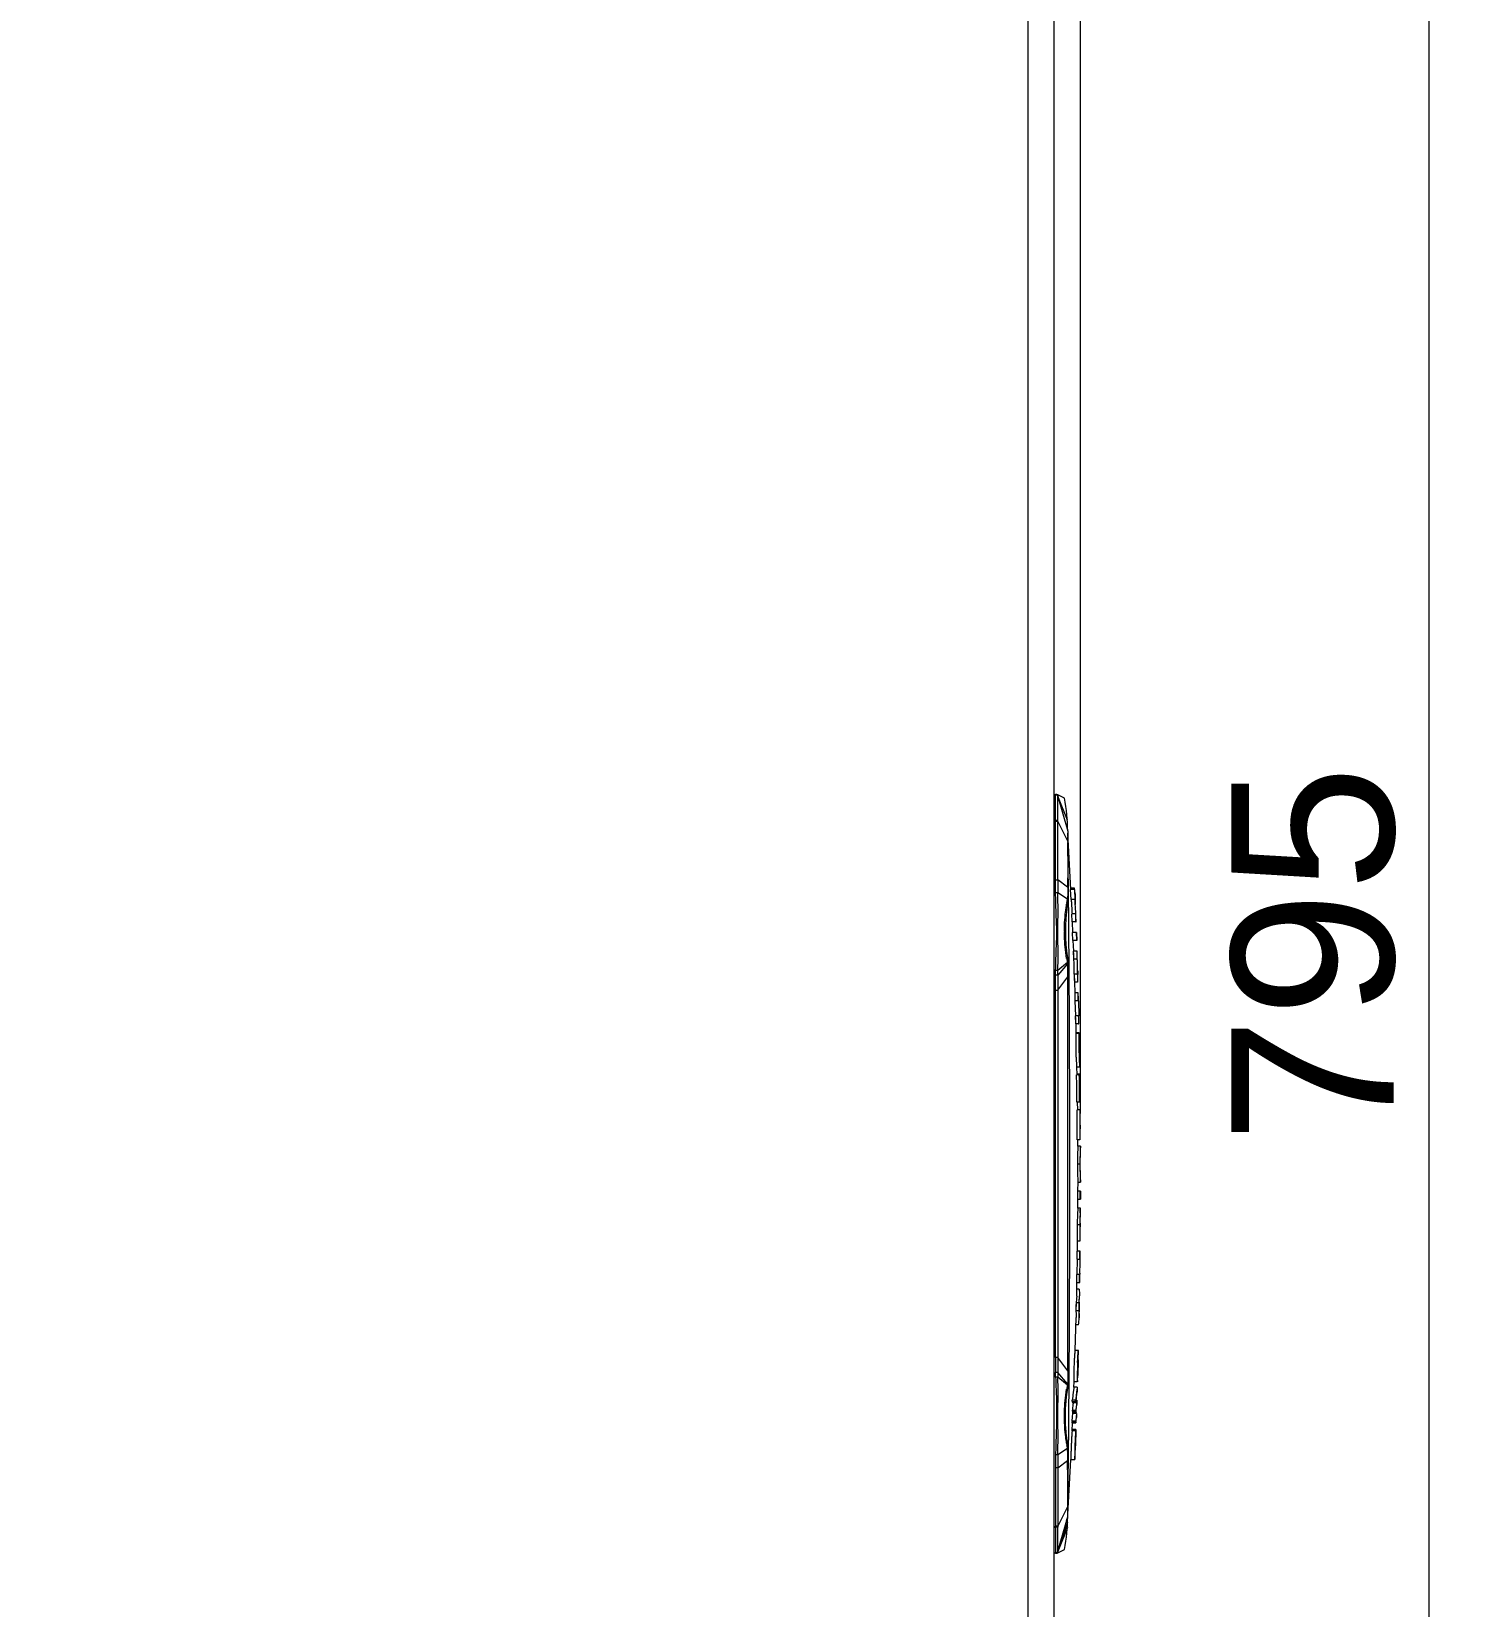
# Model space of a CAD drawing. Header units: millimetres. Extents: x 0 to 4009, y 0 to 2835.
# Drawn here: x 1171.6 to 1446.9, y 401.5 to 704.7 of the extents above; entities that cross this region are included whole.
import ezdxf

# ---------------------------------------------------------------- set-up
doc = ezdxf.new("R2010")
doc.units = ezdxf.units.MM
doc.layers.get('0').update_dxf_attribs({"lineweight": 13})
doc.layers.add('标注', color=251, linetype='Continuous', lineweight=9)
doc.styles.get("Standard").update_dxf_attribs({"font": 'arial.ttf'})
doc.dimstyles.new('STANDARD 12.5', dxfattribs={"dimscale": 12.5, "dimtxt": 2.5, "dimasz": 1.5, "dimexe": 0.5, "dimexo": 0.5, "dimgap": 0.5, "dimtad": 1, "dimtoh": 1, "dimdec": 1, "dimzin": 9, "dimdsep": 46, "dimtxsty": 'Standard', "dimcen": 0, "dimclrd": 256, "dimclre": 256, "dimclrt": 256, "dimadec": 0, "dimazin": 0, "dimtp": 0.01, "dimtm": 0.01, "dimtfac": 1, "dimtdec": 1, "dimtofl": 0, "dimtmove": 0, "dimatfit": 3, "dimfxl": 1, "dimtolj": 1, "dimtzin": 4, "dimlwd": -1, "dimlwe": -1, "dimarcsym": 0})

# ---------------------------------------------------------------- blocks, each defined once
blk = doc.blocks.new('*D15')
at = {"layer": 'Defpoints', "color": 0, "transparency": 16777216}
for p in [(1203.56, 924.79), (1440.63, 924.79), (1362.36, 129.3)]:
    blk.add_point(p, dxfattribs=at)
at = {"layer": '标注', "transparency": 16777216}
for p, q in [((1209.81, 924.79), (1446.88, 924.79)), ((1440.63, 148.05), (1440.63, 906.04)), ((1368.61, 129.3), (1446.88, 129.3))]:
    blk.add_line(p, q, dxfattribs=at)
for points in [[(1437.5, 906.04), (1443.75, 906.04), (1440.63, 924.79)], [(1437.5, 148.05), (1443.75, 148.05), (1440.63, 129.3)]]:
    blk.add_solid(points, dxfattribs=at)
at = {"layer": '标注', "transparency": 16777216, "insert": (1418.42, 527.05), "char_height": 31.25, "attachment_point": 5, "rotation": 90}
blk.add_mtext('\\A1;795', dxfattribs=at)
blk = doc.blocks.new('*D16')
at = {"layer": 'Defpoints', "color": 0, "transparency": 16777216}
for p in [(1373.52, 965.2), (1373.52, 490.14), (851.69, 486.37)]:
    blk.add_point(p, dxfattribs=at)
at = {"layer": '标注', "transparency": 16777216}
for p, q in [((851.69, 492.62), (851.69, 971.45)), ((1373.52, 496.39), (1373.52, 971.45)), ((870.44, 965.2), (1354.77, 965.2))]:
    blk.add_line(p, q, dxfattribs=at)
for points in [[(870.44, 968.33), (870.44, 962.08), (851.69, 965.2)], [(1354.77, 968.33), (1354.77, 962.08), (1373.52, 965.2)]]:
    blk.add_solid(points, dxfattribs=at)
at = {"layer": '标注', "transparency": 16777216, "insert": (1112.6, 987.41), "char_height": 31.25, "attachment_point": 5}
blk.add_mtext('\\A1;522', dxfattribs=at)

msp = doc.modelspace()

# ---------------------------------------------------------------- linework, layer by layer
for p, q in [((1363.36, 910.79), (1363.36, 141.79)), ((1368.36, 910.79), (1368.36, 141.79)), ((1368.36, 557.83), (1368.7, 557.81)), ((1368.9, 557.76), (1368.7, 557.81)), ((1368.95, 557.8), (1368.74, 557.81)), ((1368.91, 557.8), (1368.95, 557.8)), ((1369.16, 557.74), (1368.95, 557.8)), ((1369.15, 557.74), (1369.16, 557.74)), ((1369.2, 557.28), (1369.15, 557.45)), ((1370.43, 557.09), (1369.16, 557.74)), ((1369.16, 557.74), (1369.16, 557.74)), ((1369.16, 557.45), (1369.17, 557.46)), ((1369.16, 557.45), (1371.06, 550.79)), ((1369.16, 557.45), (1369.16, 557.45)), ((1369.16, 557.43), (1371.06, 550.79)), ((1369.17, 557.46), (1369.18, 557.49)), ((1370.99, 552.86), (1369.18, 557.49)), ((1368.7, 552.79), (1368.36, 552.79)), ((1369.16, 552.8), (1368.7, 552.79)), ((1368.71, 552.59), (1368.7, 552.79)), ((1369.16, 552.59), (1368.7, 552.59)), ((1368.7, 541.39), (1368.7, 552.59)), ((1369.15, 541.39), (1369.16, 552.59)), ((1369.16, 552.59), (1371.06, 548.79)), ((1371.06, 550.79), (1371.06, 549.42)), ((1371.07, 548.79), (1371.06, 549.64)), ((1371.06, 549.42), (1371.06, 548.79)), ((1371.06, 548.79), (1371.06, 549.13)), ((1371.66, 539.53), (1371.07, 550.36)), ((1371.08, 548.79), (1371.07, 549.64)), ((1371.06, 548.79), (1371.06, 548.59)), ((1368.7, 541.39), (1369.15, 541.39)), ((1371.05, 539.96), (1369.15, 541.39)), ((1371.06, 539.96), (1371.06, 539.43)), ((1371.17, 536.76), (1371.15, 539.96)), ((1371.24, 536.76), (1371.2, 539.97)), ((1372.38, 539.79), (1371.61, 539.79)), ((1369.17, 538.89), (1368.72, 538.88)), ((1371.03, 537.65), (1369.17, 538.89)), ((1371.06, 536.76), (1371.06, 537.65)), ((1372.39, 539.52), (1371.63, 539.52)), ((1371.72, 537.59), (1371.63, 539.52)), ((1372.46, 537.59), (1371.72, 537.59)), ((1372.39, 539.52), (1372.46, 537.59)), ((1372.52, 536.77), (1372.52, 536.67)), ((1372.52, 536.77), (1372.52, 536.67)), ((1372.54, 537.25), (1372.53, 537.29)), ((1372.54, 537.06), (1372.54, 537.25)), ((1372.62, 534.84), (1371.85, 534.84)), ((1371.91, 533.29), (1371.85, 534.84)), ((1372.61, 533.29), (1371.91, 533.29)), ((1372.06, 531.24), (1371.97, 533.29)), ((1372.75, 531.24), (1372, 531.24)), ((1372.06, 529.69), (1372, 531.24)), ((1372.63, 533.29), (1372.68, 533.29)), ((1372.68, 531.24), (1372.73, 529.69)), ((1372.75, 531.24), (1372.8, 529.69)), ((1372.8, 529.69), (1372.06, 529.69)), ((1372.21, 527.64), (1372.12, 529.69)), ((1372.87, 527.64), (1372.14, 527.64)), ((1372.14, 527.64), (1372.19, 526.18)), ((1372.91, 526.19), (1372.87, 527.64)), ((1371.04, 525.21), (1369.17, 523.01)), ((1370.99, 525.5), (1369.18, 523.94)), ((1371.06, 525.21), (1371.06, 526.16)), ((1371.29, 522.73), (1371.26, 526.16)), ((1371.36, 522.73), (1371.33, 526.16)), ((1372.19, 526.18), (1372.91, 526.19)), ((1372.3, 525.31), (1372.26, 526.19)), ((1369.17, 523.01), (1368.72, 523.02)), ((1369.18, 523.94), (1368.74, 523.95)), ((1369.16, 520.16), (1371.06, 522.73)), ((1369.17, 523.01), (1369.18, 523.94)), ((1371.06, 522.73), (1371.06, 523.46)), ((1371.06, 446.85), (1371.06, 522.73)), ((1372.91, 523.23), (1372.3, 523.23)), ((1372.3, 523.23), (1372.35, 521.69)), ((1372.95, 521.69), (1372.35, 521.69)), ((1372.49, 519.64), (1372.42, 521.69)), ((1372.99, 521.69), (1373.04, 521.69)), ((1373.03, 521.69), (1373, 523.14)), ((1368.7, 520.16), (1369.16, 520.16)), ((1368.7, 449.43), (1368.71, 520.16)), ((1369.16, 520.16), (1369.16, 449.43)), ((1373.09, 519.64), (1372.41, 519.64)), ((1372.41, 519.64), (1372.46, 518.09)), ((1373.12, 518.09), (1372.45, 518.09)), ((1372.62, 515.24), (1372.53, 518.09)), ((1373.12, 518.09), (1373.19, 515.24)), ((1373.19, 515.24), (1372.53, 515.24)), ((1372.53, 515.24), (1372.57, 513.69)), ((1373.13, 513.69), (1372.57, 513.69)), ((1372.71, 511.88), (1372.67, 513.69)), ((1373.17, 513.69), (1373.23, 513.69)), ((1373.26, 511.94), (1372.7, 511.94)), ((1372.7, 511.88), (1373.25, 511.88)), ((1373.28, 510.38), (1373.25, 511.88)), ((1373.26, 511.94), (1373.29, 510.44)), ((1373.38, 505.38), (1373.35, 506.93)), ((1373.3, 503.87), (1372.77, 503.87)), ((1372.85, 505.38), (1373.38, 505.38)), ((1372.88, 503.87), (1372.85, 505.38)), ((1373.36, 503.95), (1372.88, 503.95)), ((1373.36, 503.95), (1373.36, 503.87)), ((1373.38, 505.38), (1373.38, 505.38)), ((1373.46, 498.6), (1372.85, 498.6)), ((1372.98, 497.1), (1372.96, 498.6)), ((1373.44, 500.15), (1373.4, 500.15)), ((1373.37, 497.1), (1372.86, 497.1)), ((1373.45, 494.99), (1373.43, 497.1)), ((1373.49, 494.99), (1373.45, 494.99)), ((1373.5, 493.44), (1373.49, 494.99)), ((1373.41, 491.33), (1372.91, 491.33)), ((1373.04, 490.13), (1373.03, 491.33)), ((1373.46, 493.44), (1373.5, 493.44)), ((1373.47, 491.33), (1373.46, 493.44)), ((1373.52, 490.14), (1373.04, 490.14)), ((1373.52, 490.14), (1373.52, 490.14)), ((1373.52, 488.59), (1373.52, 490.14)), ((1373.41, 486.67), (1372.92, 486.67)), ((1373.04, 481.47), (1373.05, 483.22)), ((1373.05, 483.21), (1373.53, 483.21)), ((1373.53, 483.21), (1373.53, 484.76)), ((1373.53, 483.21), (1373.53, 483.21)), ((1372.93, 481.47), (1372.92, 479.92)), ((1372.92, 479.92), (1373.52, 479.92)), ((1373.52, 481.47), (1372.93, 481.47)), ((1373.03, 478.15), (1373.04, 479.92)), ((1373.42, 481.47), (1373.41, 479.92)), ((1373.52, 481.47), (1373.52, 479.92)), ((1373.51, 478.15), (1373.03, 478.15)), ((1373.03, 478.15), (1373.03, 478.15)), ((1373.5, 476.6), (1373.51, 478.15)), ((1372.89, 474.96), (1372.86, 471.92)), ((1373.39, 474.96), (1372.89, 474.96)), ((1373.44, 473.46), (1373.45, 474.57)), ((1373.48, 473.46), (1373.44, 473.46)), ((1373.47, 471.92), (1373.48, 473.46)), ((1372.86, 471.92), (1373.47, 471.92)), ((1372.95, 469.89), (1372.97, 471.92)), ((1372.81, 468.34), (1373.43, 468.34)), ((1372.84, 469.89), (1372.82, 468.34)), ((1373.45, 469.89), (1372.83, 469.89)), ((1372.88, 465.43), (1372.92, 468.34)), ((1373.35, 469.89), (1373.33, 468.34)), ((1373.43, 468.34), (1373.45, 469.89)), ((1372.77, 465.43), (1372.75, 463.88)), ((1373.39, 465.43), (1372.77, 465.43)), ((1373.29, 465.43), (1373.27, 463.88)), ((1373.37, 463.88), (1373.39, 465.43)), ((1372.74, 463.88), (1373.37, 463.88)), ((1372.79, 461.23), (1372.85, 463.88)), ((1373.25, 462.61), (1372.82, 462.61)), ((1373.3, 459.79), (1373.33, 461.29)), ((1372.67, 459.98), (1372.63, 458.39)), ((1373.18, 458.39), (1372.63, 458.39)), ((1373.21, 459.98), (1372.66, 459.98)), ((1373.25, 457.06), (1373.28, 458.53)), ((1373.28, 458.53), (1373.27, 458.24)), ((1373.29, 458.85), (1373.28, 458.6)), ((1373.28, 458.6), (1373.28, 458.53)), ((1373.28, 458.6), (1373.28, 458.53)), ((1373.29, 459.41), (1373.29, 458.85)), ((1373.3, 460.07), (1373.3, 459.79)), ((1372.52, 450.81), (1372.7, 457.12)), ((1373.13, 455.72), (1372.66, 455.72)), ((1369.16, 449.43), (1368.7, 449.43)), ((1371.06, 446.85), (1369.16, 449.43)), ((1373.11, 450.81), (1372.52, 450.81)), ((1372.52, 450.81), (1372.52, 450.81)), ((1373.06, 448.96), (1372.98, 445.98)), ((1373.07, 448.96), (1373.11, 450.81)), ((1373.11, 450.81), (1373.11, 450.81)), ((1369.17, 446.57), (1368.72, 446.56)), ((1371.04, 444.37), (1369.17, 446.57)), ((1369.17, 446.57), (1369.18, 445.64)), ((1371.06, 446.85), (1371.06, 446.13)), ((1371.26, 443.42), (1371.29, 446.85)), ((1371.33, 443.42), (1371.36, 446.85)), ((1372.96, 444.98), (1372.99, 445.98)), ((1369.18, 445.64), (1368.74, 445.63)), ((1370.99, 444.08), (1369.18, 445.64)), ((1371.06, 443.42), (1371.06, 444.37)), ((1372.27, 443.71), (1372.31, 444.76)), ((1372.91, 443.71), (1372.27, 443.71)), ((1372.91, 444.76), (1372.28, 444.76)), ((1372.91, 443.71), (1372.86, 443.4)), ((1372.91, 443.71), (1372.89, 442.82)), ((1372.89, 442.83), (1372.89, 442.82)), ((1372.91, 444.76), (1372.96, 444.99)), ((1372.91, 443.71), (1372.91, 443.71)), ((1372.96, 444.98), (1372.93, 444.77)), ((1372.96, 444.99), (1372.96, 444.98)), ((1372.58, 441.24), (1371.94, 441.24)), ((1371.94, 440.99), (1372.58, 440.99)), ((1371.97, 440.78), (1372.61, 440.78)), ((1372.58, 441.16), (1372.58, 441.24)), ((1372.58, 440.99), (1372.58, 441.16)), ((1372.59, 440.92), (1372.58, 440.99)), ((1372.84, 441.2), (1372.68, 441.2)), ((1372.8, 440.88), (1372.79, 440.8)), ((1372.84, 441.2), (1372.81, 440.96)), ((1372.83, 440.86), (1372.82, 440.38)), ((1372.82, 440.38), (1372.82, 440.37)), ((1372.84, 441.2), (1372.84, 441.2)), ((1371.92, 435.29), (1371.99, 436.84)), ((1371.94, 437.2), (1372.01, 438)), ((1372.62, 437.2), (1371.94, 437.2)), ((1371.94, 437.06), (1372.62, 437.06)), ((1372.61, 439.26), (1371.95, 439.26)), ((1371.96, 439.13), (1371.95, 439.26)), ((1371.95, 439.07), (1371.96, 439.13)), ((1371.95, 439.07), (1372.62, 439.07)), ((1371.95, 436.84), (1372.64, 436.84)), ((1371.97, 438.85), (1372.66, 438.85)), ((1372.01, 438), (1372.07, 438.63)), ((1372.07, 438.63), (1372.08, 438.85)), ((1372.76, 438.63), (1372.07, 438.63)), ((1372.62, 439.2), (1372.61, 439.26)), ((1372.62, 439.13), (1372.62, 439.2)), ((1372.62, 439.07), (1372.62, 439.13)), ((1372.62, 437.06), (1372.62, 437.2)), ((1372.63, 438.86), (1372.64, 438.85)), ((1372.63, 436.86), (1372.64, 436.84)), ((1372.65, 436.92), (1372.73, 437.88)), ((1372.76, 438.62), (1372.73, 437.88)), ((1372.73, 437.88), (1372.73, 437.87)), ((1372.76, 438.63), (1372.74, 438.45)), ((1372.76, 438.62), (1372.76, 438.63)), ((1372.61, 435.29), (1371.89, 435.29)), ((1372.65, 435.56), (1371.93, 435.56)), ((1372.62, 434.63), (1372.61, 434.36)), ((1372.64, 435.01), (1372.62, 434.63)), ((1372.65, 435.56), (1372.64, 435.28)), ((1372.64, 435.28), (1372.64, 435.23)), ((1369.17, 430.69), (1368.72, 430.7)), ((1371.03, 431.93), (1369.17, 430.69)), ((1371.06, 431.93), (1371.06, 432.82)), ((1371.15, 429.62), (1371.17, 432.82)), ((1371.2, 429.62), (1371.24, 432.82)), ((1372.49, 431.03), (1372.51, 431.62)), ((1372.49, 431.03), (1372.51, 431.61)), ((1369.15, 428.19), (1368.7, 428.19)), ((1368.7, 428.19), (1368.7, 416.99)), ((1369.15, 428.19), (1371.05, 429.62)), ((1369.15, 428.19), (1369.16, 416.99)), ((1371.06, 429.62), (1371.06, 430.15)), ((1371.07, 419.24), (1371.66, 429.79)), ((1371.65, 429.79), (1372.43, 429.79)), ((1371.06, 420.8), (1369.16, 416.99)), ((1369.16, 412.13), (1371.06, 418.79)), ((1370.85, 418.04), (1371.06, 418.79)), ((1371.06, 420.8), (1371.06, 420.99)), ((1371.06, 420.16), (1371.06, 420.8)), ((1371.06, 420.04), (1371.07, 420.8)), ((1371.06, 418.79), (1371.06, 420.16)), ((1371.07, 420.04), (1371.08, 420.8)), ((1368.36, 416.79), (1368.7, 416.79)), ((1368.7, 416.79), (1368.71, 416.99)), ((1369.16, 416.78), (1368.7, 416.79)), ((1369.16, 416.99), (1368.71, 416.99)), ((1369.16, 416.99), (1369.16, 416.78)), ((1371.04, 417.65), (1369.17, 412.11)), ((1370.99, 416.72), (1369.18, 412.09)), ((1369.16, 411.84), (1370.43, 412.49)), ((1368.7, 411.77), (1368.36, 411.75)), ((1368.9, 411.83), (1368.7, 411.77)), ((1368.71, 411.77), (1368.84, 411.8)), ((1368.74, 411.77), (1368.91, 411.78)), ((1368.91, 411.78), (1368.94, 411.78)), ((1368.92, 411.78), (1368.93, 411.78)), ((1368.92, 411.78), (1368.94, 411.78)), ((1368.93, 411.78), (1368.94, 411.78)), ((1368.94, 411.78), (1368.94, 411.78)), ((1369.11, 411.82), (1369.16, 411.84)), ((1369.16, 412.14), (1369.16, 412.13)), ((1369.17, 412.11), (1369.16, 412.13)), ((1369.16, 411.84), (1369.16, 411.84)), ((1369.17, 412.11), (1369.18, 412.09))]:
    msp.add_line(p, q)
for points in [[(1369.16, 557.45), (1369.16, 557.45), (1369.17, 557.46)], [(1372.14, 527.64), (1372.17, 527.15), (1372.17, 526.67), (1372.19, 526.18)], [(1372.3, 523.23), (1372.32, 522.71), (1372.32, 522.2), (1372.35, 521.69)], [(1372.41, 519.64), (1372.43, 519.12), (1372.43, 518.6), (1372.45, 518.09)], [(1372.53, 515.24), (1372.55, 514.72), (1372.55, 514.2), (1372.57, 513.69)], [(1372.93, 481.47), (1372.92, 480.95), (1372.92, 480.43), (1372.92, 479.92)], [(1372.89, 474.96), (1372.87, 473.94), (1372.87, 472.93), (1372.86, 471.92)], [(1372.83, 469.89), (1372.82, 469.38), (1372.82, 468.86), (1372.81, 468.34)], [(1372.77, 465.43), (1372.75, 464.92), (1372.75, 464.4), (1372.74, 463.88)], [(1372.66, 459.98), (1372.65, 459.45), (1372.65, 458.92), (1372.63, 458.39)], [(1368.94, 411.78), (1368.95, 411.78), (1368.97, 411.79)], [(1368.97, 411.79), (1369.03, 411.79), (1369.11, 411.82)], [(1369.17, 412.11), (1369.16, 412.13), (1369.16, 412.13)]]:
    msp.add_lwpolyline(points)
for centre, radius, start, end in [((1368.68, 557.31), 0.5, 15.9454, 87.0027), ((1368.75, 557.29), 0.513, 72.3813, 80.5131), ((1368.7, 557.29), 0.521, 64.9641, 74.0854), ((1368.68, 557.31), 0.5, 15.6936, 63.0725), ((1339.43, 550.79), 31.63, 0.0041, 11.4899), ((1343.61, 552.61), 25.54, 359.9566, 0.4254), ((-1295.74, 508.26), 2667.13, 0.68114, 0.86643), ((1606.17, 541.38), 237.02, 179.9994, 180.6038), ((1337.35, 536.64), 35.17, 4.7064, 5.1422), ((1388.98, 533.75), 18.35, 169.7298, 170.3412), ((-1843.6, 502.15), 3215.02, 0.42797, 0.61681), ((1485.61, 545.84), 114.18, 184.1421, 184.3516), ((1289.71, 531.34), 82.98, 3.7522, 4.3201), ((1293.48, 531.51), 79.21, 2.411, 3.7405), ((-80.89, 484.79), 1454.38, 1.91116, 1.97216), ((1401.05, 531.45), 30.63, 179.7701, 179.9898), ((1411.89, 533.04), 41.58, 189.3951, 190.4387), ((1344.56, 524.26), 27.76, 359.034, 2.1647), ((1343.79, 524.59), 29.16, 358.7461, 1.6101), ((1638.29, 520.51), 269.14, 179.4673, 180.0753), ((1346.56, 524.24), 25.76, 357.7431, 359.0088), ((1344.39, 524.59), 28.55, 357.2701, 358.733), ((-81.06, 484.78), 1454.57, 1.3121, 1.37305), ((-81.06, 484.78), 1454.57, 1.13863, 1.19966), ((1436.22, 509.94), 63.02, 180.0735, 180.5611), ((1446.11, 510.04), 72.9, 180.5608, 181.4734), ((1433, 509.7), 59.79, 181.4701, 182.4521), ((216.65, 484.8), 1156.28, 0.68377, 0.94484), ((-81.12, 484.73), 1454.54, 0.54641, 0.75393), ((1431.13, 504.78), 57.78, 180.903, 181.2074), ((1419.26, 504.49), 45.91, 180.7765, 181.1588), ((-81.13, 484.78), 1454.65, 0.54437, 0.60536), ((216.62, 484.8), 1156.31, 0.32348, 0.60949), ((1424.31, 486.82), 51.39, 178.4054, 180.1657), ((1428.09, 486.89), 54.68, 178.5054, 179.5847), ((1427.41, 486.74), 54.49, 180.0699, 181.7317), ((1441.2, 486.77), 67.79, 179.5618, 180.0816), ((1441.22, 486.75), 67.81, 180.0674, 180.5873), ((1430.09, 486.64), 56.68, 180.5844, 181.6268), ((1441.58, 474.51), 68.2, 178.6887, 179.6259), ((1424.8, 474.85), 51.41, 178.0413, 178.6411), ((1415.5, 475.17), 42.1, 177.1419, 178.0438), ((1429.95, 474.51), 57.06, 178.4807, 179.5526), ((1338.82, 474.18), 34.62, 359.2629, 359.4227), ((1460.64, 473.98), 87.2, 179.1365, 179.6149), ((1354.42, 474.03), 19.02, 359.4239, 359.6989), ((1364.46, 461.44), 8.87, 353.3893, 358.5187), ((1364.56, 461.44), 8.77, 358.502, 359.0551), ((1363.39, 461.58), 9.95, 350.7536, 353.2983), ((1365.28, 459.96), 8.02, 354.3384, 356.0941), ((1370.28, 458.58), 3, 359.0632, 0.3864), ((1365.78, 459.92), 7.53, 356.1291, 358.9897), ((1363.72, 457.24), 9.54, 350.827, 358.914), ((1638.34, 449.08), 269.18, 179.9255, 180.5333), ((1380.65, 448.2), 7.63, 174.2824, 175.0235), ((1449.24, 445.59), 76.33, 177.8509, 179.4451), ((1437.38, 445.7), 64.48, 179.4421, 180.2286), ((1411.89, 436.55), 41.58, 169.562, 170.5977), ((-1841.59, 467.41), 3213.01, 359.38317, 359.57219), ((1392, 444.86), 19.73, 179.7167, 180.2863), ((1435.2, 434.21), 63.01, 171.6082, 172.3482), ((1430.04, 445.67), 57.13, 180.2295, 180.5964), ((1422.25, 445.59), 49.35, 180.59, 180.9582), ((1443.7, 432.88), 72.24, 172.2442, 173.3611), ((1269.05, 439.42), 102.91, 0.8771, 1.013), ((1452.75, 431.16), 81.2, 173.4898, 174.2735), ((1442.44, 432.34), 70.82, 173.1368, 173.4951), ((1471.51, 429.22), 99.66, 172.2862, 173.0756), ((1471.03, 428.99), 98.95, 173.4233, 174.0449), ((1471.58, 429.4), 99.61, 173.1647, 173.3891), ((1442.27, 432.33), 69.99, 173.0524, 173.4408), ((1410.31, 436.24), 37.8, 172.8328, 172.9508), ((1400.85, 438.13), 30.42, 180.0111, 180.1279), ((1471.68, 428.67), 99.43, 174.6765, 175.08), ((1429.52, 432.66), 57.07, 174.1787, 174.7356), ((1243, 437.16), 129.62, 358.5434, 359.1759), ((1302.03, 437.75), 70.66, 357.7771, 357.9523), ((1606.17, 428.2), 237.02, 179.397, 180.0014), ((1387.79, 435.64), 17.14, 189.6657, 190.2529), ((1530.62, 427.01), 158.24, 177.6194, 178.2532), ((-1294.31, 461.31), 2665.7, 359.13345, 359.31884), ((1339.43, 418.79), 31.63, 348.51, 0.0021), ((1368.68, 412.27), 0.5, 273.0306, 344.0556), ((1368.7, 412.29), 0.523, 285.8229, 292.8408)]:
    msp.add_arc(centre, radius, start, end)
for points, knots in [([(1368.7, 552.79), (1368.7, 553.12), (1368.69, 553.76), (1368.69, 554.69), (1368.69, 555.42), (1368.68, 555.97), (1368.68, 556.33), (1368.68, 556.66), (1368.68, 556.95), (1368.69, 557.2), (1368.69, 557.41), (1368.69, 557.56), (1368.69, 557.66), (1368.69, 557.71), (1368.7, 557.75), (1368.7, 557.78), (1368.7, 557.8), (1368.7, 557.81), (1368.7, 557.81)], [0, 0, 0, 0, 0.195014, 0.382657, 0.555495, 0.634344, 0.707095, 0.772996, 0.831444, 0.88188, 0.923814, 0.956871, 0.969956, 0.980698, 0.989079, 0.995086, 0.998713, 1, 1, 1, 1]), ([(1369.18, 557.49), (1369.17, 557.5), (1369.15, 557.56), (1369.11, 557.61), (1369.08, 557.65)], [0, 0, 0, 0, 0.243078, 1, 1, 1, 1]), ([(1369.16, 552.8), (1369.16, 553.1), (1369.15, 553.69), (1369.15, 554.55), (1369.15, 555.33), (1369.14, 555.94), (1369.14, 556.36), (1369.15, 556.63), (1369.15, 556.87), (1369.15, 557.06), (1369.15, 557.22), (1369.15, 557.32), (1369.15, 557.38), (1369.15, 557.41), (1369.16, 557.43), (1369.16, 557.44), (1369.16, 557.45)], [0, 0, 0, 0, 0.194421, 0.381166, 0.553034, 0.703778, 0.769391, 0.827715, 0.878245, 0.920477, 0.953962, 0.97848, 0.987326, 0.993871, 0.998098, 1, 1, 1, 1]), ([(1369.15, 557.74), (1369.16, 557.74), (1369.17, 557.72), (1369.18, 557.69), (1369.2, 557.63), (1369.21, 557.59), (1369.21, 557.56)], [0, 0, 0, 0, 0.081414, 0.29307, 0.615015, 1, 1, 1, 1]), ([(1369.21, 557.49), (1369.2, 557.48), (1369.19, 557.47), (1369.18, 557.48), (1369.18, 557.49)], [0, 0, 0, 0, 0.418359, 1, 1, 1, 1]), ([(1369.21, 557.56), (1369.21, 557.55), (1369.21, 557.52), (1369.21, 557.5), (1369.21, 557.49)], [0, 0, 0, 0, 0.580407, 1, 1, 1, 1]), ([(1371.06, 548.59), (1371.06, 547.15), (1371.07, 544.28), (1371.05, 541.4), (1371.05, 539.96)], [0, 0, 0, 0, 0.499996, 1, 1, 1, 1]), ([(1368.72, 538.88), (1368.72, 539.09), (1368.71, 539.51), (1368.71, 540.13), (1368.71, 540.76), (1368.7, 541.18), (1368.7, 541.39)], [0, 0, 0, 0, 0.250004, 0.499999, 0.75, 1, 1, 1, 1]), ([(1368.73, 523.95), (1368.78, 525.19), (1368.82, 527.06), (1368.93, 529.55), (1368.97, 531.41), (1368.91, 533.28), (1368.82, 535.14), (1368.77, 537.01), (1368.74, 538.26), (1368.72, 538.88)], [0, 0, 0, 0, 0.24999, 0.375029, 0.500001, 0.624974, 0.750008, 0.875008, 1, 1, 1, 1]), ([(1369.18, 523.94), (1369.19, 524.56), (1369.2, 525.8), (1369.21, 527.67), (1369.18, 529.54), (1369.14, 531.41), (1369.18, 533.29), (1369.21, 535.16), (1369.19, 537.02), (1369.18, 538.27), (1369.17, 538.89)], [0, 0, 0, 0, 0.124784, 0.249577, 0.374684, 0.500067, 0.625445, 0.75046, 0.875212, 1, 1, 1, 1]), ([(1370.43, 531.57), (1370.43, 532.09), (1370.46, 533.32), (1370.6, 534.83), (1370.76, 536.06), (1370.85, 536.59), (1370.89, 536.83)], [0, 0, 0, 0, 0.295049, 0.695293, 0.862326, 1, 1, 1, 1]), ([(1371.06, 536.76), (1371.06, 536.75), (1371.05, 536.72), (1371.04, 536.64), (1371.02, 536.52), (1370.98, 536.25), (1370.91, 535.81), (1370.83, 535.16), (1370.74, 534.37), (1370.65, 533.12), (1370.61, 532.14), (1370.61, 531.46)], [0, 0, 0, 0, 0.004716, 0.018986, 0.042995, 0.076572, 0.169846, 0.29426, 0.445815, 0.618359, 1, 1, 1, 1]), ([(1370.92, 537.02), (1370.94, 537.14), (1370.98, 537.35), (1371.02, 537.56), (1371.03, 537.65)], [0, 0, 0, 0, 0.554788, 1, 1, 1, 1]), ([(1371.06, 539.43), (1371.06, 539.24), (1371.06, 538.87), (1371.06, 538.37), (1371.05, 537.97), (1371.04, 537.74), (1371.03, 537.65)], [0, 0, 0, 0, 0.323116, 0.617378, 0.850303, 1, 1, 1, 1]), ([(1371.76, 537.17), (1371.78, 536.79), (1371.84, 536.01), (1371.88, 535.23), (1371.89, 534.84)], [0, 0, 0, 0, 0.500144, 1, 1, 1, 1]), ([(1372.55, 536.77), (1372.55, 536.82), (1372.54, 536.91), (1372.54, 537.01), (1372.54, 537.06)], [0, 0, 0, 0, 0.500184, 1, 1, 1, 1]), ([(1372.56, 534.84), (1372.56, 534.71), (1372.58, 534.48), (1372.59, 534.16), (1372.58, 533.87), (1372.59, 533.58), (1372.61, 533.39), (1372.61, 533.29)], [0, 0, 0, 0, 0.250037, 0.437478, 0.625019, 0.81247, 1, 1, 1, 1]), ([(1370.86, 526.25), (1370.74, 527), (1370.51, 528.73), (1370.43, 530.47), (1370.43, 531.46)], [0, 0, 0, 0, 0.434913, 1, 1, 1, 1]), ([(1370.61, 531.46), (1370.61, 531.12), (1370.62, 530.44), (1370.67, 529.46), (1370.74, 528.55), (1370.83, 527.76), (1370.9, 527.18), (1370.96, 526.8), (1370.99, 526.58), (1371.02, 526.4), (1371.04, 526.29), (1371.05, 526.22), (1371.05, 526.19), (1371.06, 526.17), (1371.06, 526.16)], [0, 0, 0, 0, 0.194524, 0.381667, 0.5542, 0.705747, 0.830158, 0.880932, 0.923434, 0.957008, 0.981011, 0.989352, 0.99528, 1, 1, 1, 1]), ([(1372.79, 527.64), (1372.79, 527.52), (1372.81, 527.3), (1372.81, 527), (1372.81, 526.73), (1372.82, 526.46), (1372.83, 526.28), (1372.83, 526.19)], [0, 0, 0, 0, 0.250027, 0.437485, 0.625015, 0.812478, 1, 1, 1, 1]), ([(1371.04, 525.21), (1371.04, 525.27), (1371.02, 525.36), (1371, 525.46), (1370.99, 525.5)], [0, 0, 0, 0, 0.539314, 1, 1, 1, 1]), ([(1371.06, 523.46), (1371.06, 523.8), (1371.06, 524.29), (1371.06, 524.87), (1371.05, 525.11), (1371.04, 525.21)], [0, 0, 0, 0, 0.591763, 0.828236, 1, 1, 1, 1]), ([(1372.93, 525.41), (1372.93, 525.48), (1372.92, 525.59), (1372.92, 525.75), (1372.92, 525.94), (1372.91, 526.09), (1372.9, 526.19)], [0, 0, 0, 0, 0.250079, 0.437423, 0.624769, 1, 1, 1, 1]), ([(1368.72, 523.02), (1368.72, 523.1), (1368.73, 523.29), (1368.73, 523.6), (1368.73, 523.83), (1368.73, 523.95)], [0, 0, 0, 0, 0.250014, 0.625001, 1, 1, 1, 1]), ([(1371.36, 446.85), (1371.44, 459.5), (1371.48, 484.79), (1371.44, 510.09), (1371.36, 522.73)], [0, 0, 0, 0, 0.500001, 1, 1, 1, 1]), ([(1372.91, 523.23), (1372.92, 523.1), (1372.93, 522.87), (1372.93, 522.55), (1372.93, 522.26), (1372.94, 521.98), (1372.95, 521.78), (1372.95, 521.69)], [0, 0, 0, 0, 0.250022, 0.437487, 0.625011, 0.812482, 1, 1, 1, 1]), ([(1372.98, 523.89), (1372.98, 523.83), (1372.99, 523.67), (1372.98, 523.42), (1372.99, 523.23), (1372.99, 523.14)], [0, 0, 0, 0, 0.250072, 0.625025, 1, 1, 1, 1]), ([(1373, 519.64), (1373.01, 519.51), (1373.02, 519.28), (1373.02, 518.96), (1373.02, 518.67), (1373.03, 518.38), (1373.04, 518.18), (1373.04, 518.09)], [0, 0, 0, 0, 0.250017, 0.43749, 0.625009, 0.812486, 1, 1, 1, 1]), ([(1373.1, 515.24), (1373.11, 515.11), (1373.12, 514.88), (1373.12, 514.56), (1373.11, 514.17), (1373.13, 513.88), (1373.13, 513.69)], [0, 0, 0, 0, 0.250014, 0.437494, 0.625009, 1, 1, 1, 1]), ([(1372.72, 507.31), (1372.7, 507.79), (1372.68, 508.51), (1372.66, 509.48), (1372.66, 510.18), (1372.66, 510.72), (1372.67, 511.11), (1372.68, 511.35), (1372.68, 511.54), (1372.69, 511.7), (1372.7, 511.8), (1372.7, 511.86), (1372.7, 511.88)], [0, 0, 0, 0, 0.314916, 0.476664, 0.632322, 0.772582, 0.833256, 0.885865, 0.929226, 0.962619, 0.986058, 1, 1, 1, 1]), ([(1373.25, 511.88), (1373.24, 511.81), (1373.23, 511.6), (1373.22, 511.18), (1373.21, 510.58), (1373.2, 510.12), (1373.2, 509.86)], [0, 0, 0, 0, 0.100969, 0.313693, 0.624518, 1, 1, 1, 1]), ([(1373.28, 508.84), (1373.27, 509.02), (1373.27, 509.35), (1373.27, 509.8), (1373.27, 510.12), (1373.28, 510.3), (1373.28, 510.36), (1373.28, 510.38)], [0, 0, 0, 0, 0.342492, 0.649089, 0.880438, 0.957026, 1, 1, 1, 1]), ([(1372.85, 505.38), (1372.85, 505.4), (1372.85, 505.45), (1372.84, 505.54), (1372.83, 505.7), (1372.8, 506.02), (1372.76, 506.56), (1372.74, 507.04), (1372.72, 507.31)], [0, 0, 0, 0, 0.023196, 0.073761, 0.153847, 0.264771, 0.578346, 1, 1, 1, 1]), ([(1373.26, 507.14), (1373.27, 506.88), (1373.29, 506.52), (1373.32, 506.08), (1373.34, 505.83), (1373.35, 505.64), (1373.36, 505.5), (1373.37, 505.42), (1373.37, 505.39), (1373.38, 505.38)], [0, 0, 0, 0, 0.439514, 0.614505, 0.756365, 0.86486, 0.940365, 0.984628, 1, 1, 1, 1]), ([(1373.35, 506.93), (1373.33, 507.25), (1373.3, 507.89), (1373.28, 508.52), (1373.28, 508.84)], [0, 0, 0, 0, 0.499988, 1, 1, 1, 1]), ([(1373.4, 500.15), (1373.4, 500.43), (1373.39, 500.86), (1373.38, 501.43), (1373.38, 502), (1373.38, 502.71), (1373.37, 503.28), (1373.36, 503.56)], [0, 0, 0, 0, 0.250004, 0.375, 0.499999, 0.749999, 1, 1, 1, 1]), ([(1373.4, 503.56), (1373.4, 503.28), (1373.41, 502.85), (1373.42, 502.28), (1373.42, 501.86), (1373.42, 501.43), (1373.42, 500.86), (1373.44, 500.43), (1373.44, 500.15)], [0, 0, 0, 0, 0.250004, 0.374998, 0.500001, 0.625003, 0.749997, 1, 1, 1, 1]), ([(1373.37, 497.1), (1373.37, 496.62), (1373.39, 495.78), (1373.39, 494.58), (1373.39, 493.5), (1373.4, 492.41), (1373.41, 491.69), (1373.41, 491.33)], [0, 0, 0, 0, 0.250002, 0.437499, 0.625, 0.812499, 1, 1, 1, 1]), ([(1373.04, 490.13), (1373.04, 490.12), (1373.03, 490.07), (1373.03, 489.98), (1373.02, 489.83), (1372.99, 489.51), (1372.97, 488.98), (1372.95, 488.52), (1372.94, 488.25)], [0, 0, 0, 0, 0.023274, 0.073769, 0.15379, 0.264483, 0.577606, 1, 1, 1, 1]), ([(1373.52, 490.14), (1373.52, 490.13), (1373.51, 490.09), (1373.51, 490.01), (1373.5, 489.87), (1373.49, 489.67), (1373.47, 489.42), (1373.45, 488.96), (1373.44, 488.59), (1373.43, 488.32)], [0, 0, 0, 0, 0.015359, 0.059663, 0.135262, 0.243982, 0.386049, 0.561248, 1, 1, 1, 1]), ([(1372.95, 485.09), (1372.95, 484.83), (1372.97, 484.37), (1373, 483.84), (1373.03, 483.52), (1373.04, 483.37), (1373.04, 483.28), (1373.05, 483.23), (1373.05, 483.22)], [0, 0, 0, 0, 0.422466, 0.735599, 0.846276, 0.92627, 0.976742, 1, 1, 1, 1]), ([(1373.43, 485.03), (1373.44, 484.76), (1373.46, 484.39), (1373.48, 483.93), (1373.49, 483.67), (1373.51, 483.48), (1373.52, 483.34), (1373.52, 483.26), (1373.53, 483.22), (1373.53, 483.21)], [0, 0, 0, 0, 0.43884, 0.614053, 0.75611, 0.864807, 0.940375, 0.984652, 1, 1, 1, 1]), ([(1373.03, 478.15), (1373.03, 478.14), (1373.02, 478.09), (1373.02, 478), (1373, 477.84), (1372.98, 477.61), (1372.96, 477.3), (1372.93, 476.76), (1372.92, 476.33), (1372.91, 476.02)], [0, 0, 0, 0, 0.017134, 0.060567, 0.134816, 0.243525, 0.388323, 0.567648, 1, 1, 1, 1]), ([(1373.45, 477.27), (1373.45, 477.34), (1373.46, 477.48), (1373.47, 477.67), (1373.48, 477.83), (1373.49, 477.95), (1373.5, 478.03), (1373.5, 478.08), (1373.51, 478.1), (1373.51, 478.12), (1373.51, 478.14), (1373.51, 478.15), (1373.51, 478.15), (1373.51, 478.15)], [0, 0, 0, 0, 0.254566, 0.469377, 0.644453, 0.781084, 0.881695, 0.919464, 0.949465, 0.972133, 0.98786, 0.997023, 1, 1, 1, 1]), ([(1373.46, 475.3), (1373.46, 475.5), (1373.47, 475.85), (1373.48, 476.26), (1373.49, 476.49), (1373.5, 476.58), (1373.5, 476.6)], [0, 0, 0, 0, 0.463803, 0.794487, 0.955529, 1, 1, 1, 1]), ([(1373.39, 474.96), (1373.39, 474.7), (1373.38, 474.2), (1373.38, 473.44), (1373.38, 472.68), (1373.37, 472.17), (1373.37, 471.92)], [0, 0, 0, 0, 0.250002, 0.5, 0.749997, 1, 1, 1, 1]), ([(1373.4, 468.14), (1373.38, 467.9), (1373.38, 467.51), (1373.37, 466.98), (1373.36, 466.54), (1373.36, 466.13), (1373.36, 465.8), (1373.37, 465.58), (1373.38, 465.47), (1373.38, 465.45)], [0, 0, 0, 0, 0.268305, 0.431676, 0.596241, 0.754187, 0.886649, 0.968286, 1, 1, 1, 1]), ([(1373.42, 468.34), (1373.42, 468.34), (1373.42, 468.32), (1373.41, 468.3), (1373.41, 468.23), (1373.4, 468.18), (1373.4, 468.14)], [0, 0, 0, 0, 0.048413, 0.199624, 0.49643, 1, 1, 1, 1]), ([(1372.8, 461.23), (1372.79, 461.13), (1372.77, 460.71), (1372.72, 460.29), (1372.66, 459.98)], [0, 0, 0, 0, 0.2489, 1, 1, 1, 1]), ([(1373.25, 462.61), (1373.27, 462.5), (1373.32, 462.06), (1373.33, 461.62), (1373.33, 461.29)], [0, 0, 0, 0, 0.250932, 1, 1, 1, 1]), ([(1372.63, 458.39), (1372.64, 458.28), (1372.69, 457.86), (1372.71, 457.44), (1372.7, 457.12)], [0, 0, 0, 0, 0.25092, 1, 1, 1, 1]), ([(1373.21, 459.98), (1373.21, 459.85), (1373.2, 459.61), (1373.19, 459.28), (1373.2, 458.89), (1373.19, 458.59), (1373.18, 458.39)], [0, 0, 0, 0, 0.25001, 0.437494, 0.625006, 1, 1, 1, 1]), ([(1373.18, 458.39), (1373.2, 458.28), (1373.24, 457.84), (1373.26, 457.39), (1373.25, 457.06)], [0, 0, 0, 0, 0.25081, 1, 1, 1, 1]), ([(1373.27, 459.17), (1373.27, 459.12), (1373.28, 459.03), (1373.28, 458.88), (1373.28, 458.74), (1373.28, 458.65), (1373.28, 458.6)], [0, 0, 0, 0, 0.250299, 0.500231, 0.750114, 1, 1, 1, 1]), ([(1372.28, 444.96), (1372.28, 445.22), (1372.29, 445.81), (1372.3, 446.75), (1372.33, 447.76), (1372.36, 448.6), (1372.4, 449.24), (1372.42, 449.65), (1372.45, 450), (1372.47, 450.29), (1372.49, 450.49), (1372.5, 450.61), (1372.51, 450.68), (1372.51, 450.73), (1372.52, 450.77), (1372.52, 450.8), (1372.52, 450.81), (1372.52, 450.81)], [0, 0, 0, 0, 0.135666, 0.301108, 0.478801, 0.653258, 0.733424, 0.805078, 0.866115, 0.915253, 0.952691, 0.967161, 0.978894, 0.987961, 0.99444, 0.99842, 1, 1, 1, 1]), ([(1372.96, 448.45), (1372.97, 448.63), (1372.98, 448.97), (1373.01, 449.46), (1373.03, 449.87), (1373.05, 450.17), (1373.07, 450.37), (1373.08, 450.49), (1373.09, 450.59), (1373.1, 450.67), (1373.1, 450.73), (1373.11, 450.77), (1373.11, 450.79), (1373.11, 450.8), (1373.11, 450.81), (1373.11, 450.81), (1373.11, 450.81)], [0, 0, 0, 0, 0.227712, 0.434811, 0.61301, 0.757249, 0.81616, 0.866418, 0.908285, 0.941995, 0.967767, 0.985844, 0.99208, 0.996495, 0.999121, 1, 1, 1, 1]), ([(1372.98, 445.98), (1372.98, 445.99), (1372.98, 446.02), (1372.97, 446.1), (1372.97, 446.21), (1372.97, 446.36), (1372.97, 446.56), (1372.98, 446.86), (1372.98, 447.27), (1373, 447.77), (1373.01, 448.31), (1373.03, 448.67), (1373.05, 448.86)], [0, 0, 0, 0, 0.01152, 0.03674, 0.075938, 0.129794, 0.197071, 0.274299, 0.445885, 0.625192, 0.794663, 1, 1, 1, 1]), ([(1368.74, 445.63), (1368.73, 445.71), (1368.73, 445.91), (1368.73, 446.22), (1368.73, 446.45), (1368.72, 446.56)], [0, 0, 0, 0, 0.250009, 0.625006, 1, 1, 1, 1]), ([(1371.06, 446.13), (1371.06, 445.78), (1371.06, 445.29), (1371.06, 444.71), (1371.05, 444.47), (1371.04, 444.37)], [0, 0, 0, 0, 0.59176, 0.828236, 1, 1, 1, 1]), ([(1368.74, 445.63), (1368.75, 445.01), (1368.8, 443.77), (1368.88, 441.9), (1368.93, 440.04), (1368.94, 438.17), (1368.9, 436.3), (1368.82, 433.81), (1368.75, 431.95), (1368.72, 430.7)], [0, 0, 0, 0, 0.124993, 0.249996, 0.374986, 0.499991, 0.625011, 0.750017, 1, 1, 1, 1]), ([(1369.17, 430.69), (1369.18, 431.32), (1369.19, 432.56), (1369.21, 434.43), (1369.18, 436.3), (1369.14, 438.17), (1369.18, 440.04), (1369.21, 441.91), (1369.2, 443.78), (1369.19, 445.02), (1369.18, 445.64)], [0, 0, 0, 0, 0.124788, 0.24954, 0.374555, 0.499933, 0.625316, 0.750423, 0.875216, 1, 1, 1, 1]), ([(1370.43, 438.13), (1370.43, 439.11), (1370.51, 440.86), (1370.74, 442.59), (1370.86, 443.34)], [0, 0, 0, 0, 0.565331, 1, 1, 1, 1]), ([(1370.61, 438.12), (1370.61, 438.47), (1370.62, 439.14), (1370.67, 440.13), (1370.75, 441.03), (1370.83, 441.82), (1370.9, 442.4), (1370.96, 442.78), (1370.99, 443), (1371.02, 443.18), (1371.04, 443.3), (1371.05, 443.38), (1371.06, 443.41), (1371.06, 443.42)], [0, 0, 0, 0, 0.194444, 0.381566, 0.554001, 0.705433, 0.830076, 0.880798, 0.923061, 0.956443, 0.980541, 0.995109, 1, 1, 1, 1]), ([(1370.99, 444.08), (1371, 444.12), (1371.02, 444.22), (1371.04, 444.32), (1371.04, 444.37)], [0, 0, 0, 0, 0.460694, 1, 1, 1, 1]), ([(1372.27, 443.71), (1372.29, 443.8), (1372.16, 442.99), (1372.15, 442.9), (1372.12, 442.63)], [0, 0, 0, 0, 0.253157, 1, 1, 1, 1]), ([(1372.68, 441.26), (1372.7, 441.37), (1372.73, 441.6), (1372.76, 441.91), (1372.8, 442.18), (1372.83, 442.38), (1372.84, 442.51), (1372.86, 442.59), (1372.86, 442.66), (1372.87, 442.72), (1372.88, 442.76), (1372.88, 442.79), (1372.89, 442.81), (1372.89, 442.82), (1372.89, 442.82), (1372.89, 442.83), (1372.89, 442.83)], [0, 0, 0, 0, 0.225313, 0.425267, 0.59784, 0.741342, 0.801703, 0.854212, 0.898695, 0.935103, 0.963436, 0.983693, 0.990793, 0.995875, 0.99894, 1, 1, 1, 1]), ([(1371.94, 440.99), (1371.95, 440.96), (1371.95, 440.91), (1371.95, 440.84), (1371.96, 440.8), (1371.97, 440.78), (1371.97, 440.78)], [0, 0, 0, 0, 0.44591, 0.748537, 0.928524, 1, 1, 1, 1]), ([(1372.61, 440.78), (1372.61, 440.78), (1372.6, 440.79), (1372.6, 440.82), (1372.59, 440.87), (1372.59, 440.9), (1372.59, 440.92)], [0, 0, 0, 0, 0.081368, 0.265701, 0.566565, 1, 1, 1, 1]), ([(1372.64, 440.87), (1372.64, 440.84), (1372.63, 440.81), (1372.62, 440.79), (1372.62, 440.78), (1372.61, 440.78)], [0, 0, 0, 0, 0.743641, 0.918401, 1, 1, 1, 1]), ([(1372.66, 438.93), (1372.67, 439.04), (1372.69, 439.25), (1372.72, 439.53), (1372.75, 439.78), (1372.77, 439.96), (1372.78, 440.09), (1372.79, 440.16), (1372.8, 440.23), (1372.8, 440.28), (1372.81, 440.32), (1372.81, 440.35), (1372.81, 440.37), (1372.81, 440.37), (1372.82, 440.38), (1372.82, 440.38), (1372.82, 440.38)], [0, 0, 0, 0, 0.223473, 0.422784, 0.595478, 0.739173, 0.799639, 0.852358, 0.897212, 0.934085, 0.962859, 0.983441, 0.990655, 0.995816, 0.998928, 1, 1, 1, 1]), ([(1370.89, 432.76), (1370.83, 433.09), (1370.73, 433.73), (1370.61, 434.73), (1370.47, 436.16), (1370.43, 437.29), (1370.43, 438.06)], [0, 0, 0, 0, 0.190469, 0.36588, 0.563814, 1, 1, 1, 1]), ([(1371.06, 432.82), (1371.06, 432.83), (1371.06, 432.85), (1371.05, 432.88), (1371.04, 432.95), (1371.02, 433.07), (1370.99, 433.24), (1370.96, 433.46), (1370.92, 433.73), (1370.88, 434.04), (1370.82, 434.52), (1370.75, 435.21), (1370.67, 436.12), (1370.62, 437.1), (1370.61, 437.78), (1370.61, 438.12)], [0, 0, 0, 0, 0.004892, 0.010974, 0.019458, 0.043557, 0.076938, 0.119201, 0.169921, 0.228571, 0.294561, 0.44599, 0.618429, 0.805556, 1, 1, 1, 1]), ([(1371.94, 437.2), (1371.94, 437.19), (1371.94, 437.16), (1371.94, 437.12), (1371.94, 437.09), (1371.94, 437.06)], [0, 0, 0, 0, 0.249868, 0.499581, 1, 1, 1, 1]), ([(1371.95, 436.84), (1371.94, 436.84), (1371.94, 436.85), (1371.94, 436.87), (1371.94, 436.91), (1371.94, 436.97), (1371.94, 437.03), (1371.94, 437.06)], [0, 0, 0, 0, 0.020658, 0.067362, 0.247598, 0.552994, 1, 1, 1, 1]), ([(1371.96, 439.07), (1371.96, 439.03), (1371.96, 438.98), (1371.96, 438.91), (1371.97, 438.87), (1371.97, 438.86), (1371.97, 438.85), (1371.97, 438.85)], [0, 0, 0, 0, 0.445914, 0.75078, 0.931437, 0.978909, 1, 1, 1, 1]), ([(1372.62, 439.07), (1372.62, 439.02), (1372.62, 438.95), (1372.63, 438.88), (1372.63, 438.86)], [0, 0, 0, 0, 0.670966, 1, 1, 1, 1]), ([(1372.62, 437.06), (1372.62, 437.02), (1372.62, 436.95), (1372.63, 436.88), (1372.63, 436.86)], [0, 0, 0, 0, 0.667168, 1, 1, 1, 1]), ([(1372.64, 438.85), (1372.64, 438.85), (1372.65, 438.86), (1372.65, 438.87), (1372.65, 438.9), (1372.66, 438.92), (1372.66, 438.93)], [0, 0, 0, 0, 0.073368, 0.249724, 0.552488, 1, 1, 1, 1]), ([(1372.64, 436.84), (1372.64, 436.84), (1372.64, 436.85), (1372.64, 436.87), (1372.65, 436.89), (1372.65, 436.91), (1372.65, 436.92)], [0, 0, 0, 0, 0.065735, 0.241599, 0.547224, 1, 1, 1, 1]), ([(1372.67, 438.93), (1372.67, 438.92), (1372.67, 438.9), (1372.67, 438.87), (1372.66, 438.86), (1372.66, 438.85), (1372.66, 438.85)], [0, 0, 0, 0, 0.449118, 0.752631, 0.928739, 1, 1, 1, 1]), ([(1371.9, 435.29), (1371.88, 435.09), (1371.85, 434.62), (1371.81, 433.86), (1371.77, 433.16), (1371.75, 432.58), (1371.73, 432.14), (1371.71, 431.7), (1371.69, 431.28), (1371.68, 430.88), (1371.67, 430.56), (1371.66, 430.33), (1371.66, 430.19), (1371.65, 430.06), (1371.65, 429.97), (1371.65, 429.89), (1371.65, 429.84), (1371.65, 429.82), (1371.65, 429.8), (1371.65, 429.8), (1371.65, 429.79), (1371.65, 429.79)], [0, 0, 0, 0, 0.111271, 0.256475, 0.414177, 0.493985, 0.573695, 0.652831, 0.730487, 0.804801, 0.872369, 0.902341, 0.929055, 0.951757, 0.969863, 0.983308, 0.992538, 0.99574, 0.998043, 0.99947, 1, 1, 1, 1]), ([(1372.61, 434.36), (1372.6, 434.24), (1372.59, 433.98), (1372.58, 433.59), (1372.56, 433.2), (1372.55, 432.88), (1372.54, 432.62), (1372.53, 432.43), (1372.53, 432.24), (1372.52, 432.05), (1372.51, 431.91), (1372.51, 431.8), (1372.5, 431.74), (1372.5, 431.69), (1372.5, 431.64), (1372.49, 431.63), (1372.49, 431.61), (1372.49, 431.61)], [0, 0, 0, 0, 0.139275, 0.280811, 0.42248, 0.56383, 0.634323, 0.704384, 0.773391, 0.840371, 0.903029, 0.931177, 0.955707, 0.975414, 0.989379, 0.997418, 1, 1, 1, 1]), ([(1372.49, 431.61), (1372.49, 431.61), (1372.49, 431.63), (1372.49, 431.64), (1372.49, 431.68), (1372.49, 431.73), (1372.49, 431.8), (1372.49, 431.9), (1372.49, 432.05), (1372.5, 432.22), (1372.51, 432.41), (1372.51, 432.6), (1372.52, 432.84), (1372.53, 433.14), (1372.55, 433.46), (1372.56, 433.68), (1372.57, 433.81), (1372.58, 433.85), (1372.58, 433.86)], [0, 0, 0, 0, 0.002841, 0.011967, 0.028332, 0.051862, 0.081437, 0.115407, 0.190841, 0.271394, 0.353799, 0.436761, 0.51979, 0.684206, 0.835983, 0.945712, 0.980592, 1, 1, 1, 1]), ([(1372.61, 435.29), (1372.59, 435.05), (1372.55, 434.48), (1372.52, 433.91), (1372.51, 433.58)], [0, 0, 0, 0, 0.434134, 1, 1, 1, 1]), ([(1368.72, 430.7), (1368.72, 430.49), (1368.71, 429.97), (1368.71, 429.14), (1368.71, 428.51), (1368.7, 428.19)], [0, 0, 0, 0, 0.250004, 0.625, 1, 1, 1, 1]), ([(1371.03, 431.93), (1371.02, 432.03), (1370.98, 432.24), (1370.94, 432.46), (1370.92, 432.58)], [0, 0, 0, 0, 0.443551, 1, 1, 1, 1]), ([(1371.06, 430.15), (1371.06, 430.34), (1371.06, 430.71), (1371.06, 431.21), (1371.05, 431.61), (1371.05, 431.84), (1371.03, 431.93)], [0, 0, 0, 0, 0.321949, 0.614152, 0.847802, 1, 1, 1, 1]), ([(1372.45, 431.84), (1372.44, 431.7), (1372.44, 431.45), (1372.43, 431.07), (1372.42, 430.71), (1372.41, 430.44), (1372.41, 430.24), (1372.41, 430.12), (1372.41, 430.02), (1372.41, 429.94), (1372.42, 429.87), (1372.42, 429.83), (1372.42, 429.81), (1372.42, 429.8), (1372.42, 429.79), (1372.43, 429.79)], [0, 0, 0, 0, 0.192595, 0.379782, 0.55587, 0.712862, 0.781544, 0.841909, 0.892436, 0.93246, 0.962236, 0.98289, 0.995292, 0.998612, 1, 1, 1, 1]), ([(1372.43, 429.79), (1372.43, 429.79), (1372.43, 429.8), (1372.43, 429.81), (1372.43, 429.84), (1372.44, 429.88), (1372.44, 429.93), (1372.44, 430.01), (1372.45, 430.14), (1372.46, 430.32), (1372.47, 430.53), (1372.48, 430.77), (1372.48, 430.94), (1372.49, 431.03)], [0, 0, 0, 0, 0.004294, 0.016948, 0.038466, 0.068605, 0.107071, 0.153522, 0.26954, 0.416688, 0.593395, 0.790875, 1, 1, 1, 1]), ([(1371.06, 420.99), (1371.06, 422.43), (1371.07, 425.31), (1371.05, 428.18), (1371.05, 429.62)], [0, 0, 0, 0, 0.499996, 1, 1, 1, 1]), ([(1368.7, 416.79), (1368.7, 416.46), (1368.69, 415.82), (1368.69, 414.89), (1368.69, 414.16), (1368.69, 413.62), (1368.68, 413.25), (1368.69, 412.92), (1368.69, 412.63), (1368.69, 412.38), (1368.69, 412.17), (1368.69, 412.02), (1368.69, 411.93), (1368.69, 411.87), (1368.7, 411.83), (1368.7, 411.8), (1368.7, 411.78), (1368.7, 411.77), (1368.7, 411.77)], [0, 0, 0, 0, 0.195033, 0.382694, 0.555542, 0.634393, 0.707145, 0.773045, 0.831491, 0.881925, 0.923854, 0.956903, 0.969984, 0.980719, 0.989094, 0.995095, 0.998717, 1, 1, 1, 1]), ([(1369.16, 412.14), (1369.16, 412.14), (1369.16, 412.15), (1369.16, 412.17), (1369.15, 412.2), (1369.15, 412.26), (1369.15, 412.36), (1369.15, 412.52), (1369.15, 412.72), (1369.15, 412.95), (1369.15, 413.22), (1369.15, 413.65), (1369.15, 414.25), (1369.15, 415.04), (1369.15, 415.89), (1369.16, 416.48), (1369.16, 416.78)], [0, 0, 0, 0, 0.001902, 0.006129, 0.012674, 0.02152, 0.046038, 0.079523, 0.121754, 0.172285, 0.230609, 0.296222, 0.446966, 0.618834, 0.805579, 1, 1, 1, 1]), ([(1368.91, 411.82), (1368.89, 411.81), (1368.83, 411.79), (1368.77, 411.78), (1368.72, 411.77)], [0, 0, 0, 0, 0.257333, 1, 1, 1, 1]), ([(1369.16, 412.14), (1369.14, 412.07), (1369.08, 411.95), (1368.97, 411.86), (1368.9, 411.83)], [0, 0, 0, 0, 0.49024, 1, 1, 1, 1]), ([(1369.17, 412.11), (1369.15, 412.05), (1369.08, 411.93), (1368.97, 411.85), (1368.91, 411.82)], [0, 0, 0, 0, 0.493212, 1, 1, 1, 1]), ([(1369.18, 412.09), (1369.17, 412.08), (1369.15, 412.02), (1369.11, 411.97), (1369.08, 411.93)], [0, 0, 0, 0, 0.242592, 1, 1, 1, 1]), ([(1369.16, 411.84), (1369.16, 411.84), (1369.16, 411.85), (1369.17, 411.86), (1369.18, 411.87), (1369.19, 411.91), (1369.2, 411.95), (1369.2, 411.99), (1369.2, 412.01)], [0, 0, 0, 0, 0.03229, 0.11097, 0.227153, 0.371821, 0.695289, 1, 1, 1, 1]), ([(1369.2, 412.01), (1369.2, 412.02), (1369.19, 412.05), (1369.19, 412.07), (1369.18, 412.09)], [0, 0, 0, 0, 0.293497, 1, 1, 1, 1])]:
    msp.add_open_spline(points, degree=3, knots=knots)
for points in [[(1368.85, 557.79), (1368.81, 557.8), (1368.77, 557.81), (1368.74, 557.81)], [(1369.08, 557.65), (1369.03, 557.69), (1368.98, 557.73), (1368.92, 557.76)], [(1372.44, 538.95), (1372.48, 538.4), (1372.51, 537.85), (1372.53, 537.29)], [(1368.7, 520.16), (1368.7, 521.11), (1368.71, 522.06), (1368.72, 523.02)], [(1373.48, 486.67), (1373.48, 487.31), (1373.48, 487.95), (1373.52, 488.59)], [(1373.53, 484.76), (1373.49, 485.4), (1373.48, 486.04), (1373.48, 486.67)], [(1368.7, 449.43), (1368.7, 448.47), (1368.71, 447.52), (1368.72, 446.56)], [(1368.85, 411.79), (1368.81, 411.78), (1368.77, 411.78), (1368.74, 411.77)], [(1369.08, 411.93), (1369.03, 411.88), (1368.97, 411.84), (1368.91, 411.81)]]:
    msp.add_open_spline(points, degree=3)

# ---------------------------------------------------------------- dimensions: what is measured, and where the dimension line sits
at = {"layer": '标注'}
dim = msp.add_linear_dim(base=(1373.52, 965.2), p1=(851.69, 486.37), p2=(1373.52, 490.14), dimstyle='STANDARD 12.5', override={"dimdec": 0}, dxfattribs=at)
dim.commit()
dim.dimension.update_dxf_attribs({"geometry": '*D16', "text_midpoint": (1112.6, 987.41)})
dim = msp.add_linear_dim(base=(1440.63, 924.79), p1=(1362.36, 129.3), p2=(1203.56, 924.79), angle=90, dimstyle='STANDARD 12.5', override={"dimdec": 0}, dxfattribs=at)
dim.commit()
dim.dimension.update_dxf_attribs({"geometry": '*D15', "text_midpoint": (1418.42, 527.05)})

doc.saveas('drawing.dxf')
